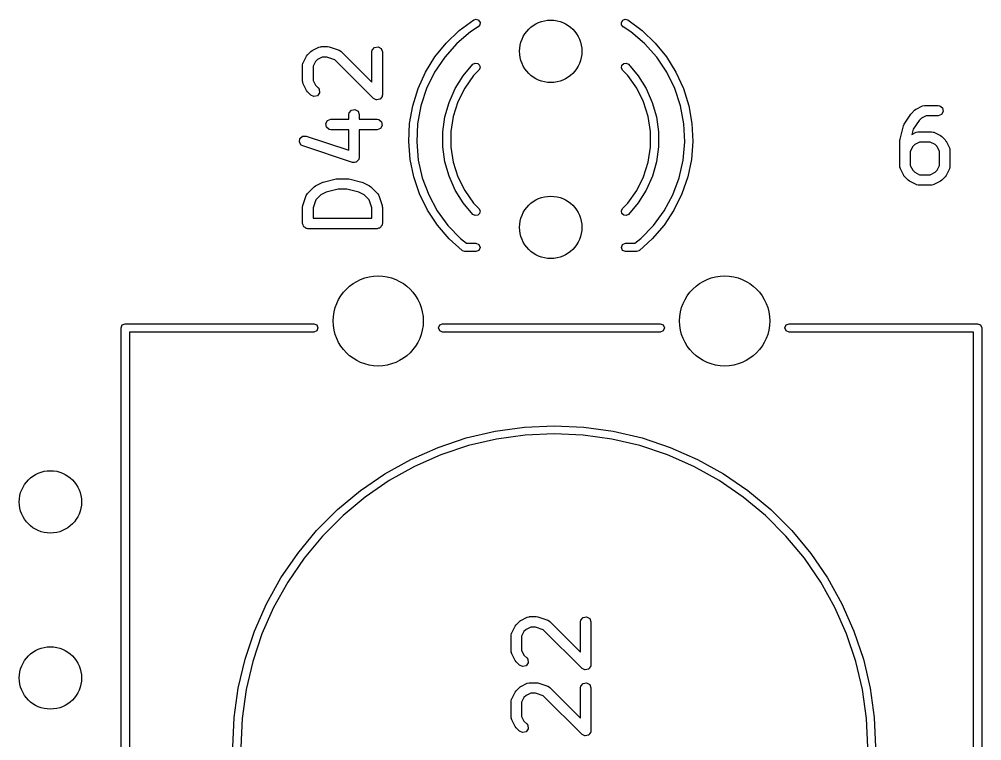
# Model space of a CAD drawing. Extents: x 36 to 247, y -101 to -40.
# Drawn here: x 103.38 to 117.27, y -82.62 to -72.21 of the extents above; entities that cross this region are included whole.
import ezdxf

# ---------------------------------------------------------------- set-up
doc = ezdxf.new("R2010")
doc.units = 0
doc.layers.add('BLACK', color=7, linetype='CONTINUOUS')

msp = doc.modelspace()

# ---------------------------------------------------------------- linework, layer by layer
at = {"layer": 'BLACK', "linetype": 'CONTINUOUS'}
for p, q in [((109.730254, -72.371317), (109.938872, -72.217244)), ((109.938871, -72.217243), (109.974719, -72.207757)), ((109.938872, -72.217244), (109.938871, -72.217243)), ((109.974719, -72.207757), (110.009297, -72.221155)), ((110.009297, -72.221155), (110.029396, -72.252317)), ((112.070604, -72.252317), (112.090703, -72.221155)), ((112.090703, -72.221155), (112.125281, -72.207757)), ((112.125281, -72.207757), (112.161129, -72.217243)), ((112.161129, -72.217243), (112.161128, -72.217244)), ((112.161128, -72.217244), (112.369746, -72.371317)), ((110.003913, -72.318088), (109.893711, -72.38909)), ((110.027339, -72.289342), (110.003913, -72.318087)), ((110.003913, -72.318087), (110.003913, -72.318088)), ((110.029396, -72.252317), (110.027339, -72.289342)), ((112.072661, -72.289342), (112.070604, -72.252317)), ((112.096087, -72.318087), (112.072661, -72.289342)), ((112.096087, -72.318088), (112.096087, -72.318087)), ((112.206289, -72.38909), (112.096087, -72.318088)), ((109.542758, -72.550497), (109.730254, -72.371317)), ((109.893711, -72.38909), (109.694615, -72.55969)), ((112.405385, -72.55969), (112.206289, -72.38909)), ((112.369746, -72.371317), (112.557242, -72.550497)), ((107.606516, -72.658632), (107.701754, -72.611013)), ((107.701754, -72.611013), (107.72672, -72.603587)), ((107.72672, -72.603587), (107.731081, -72.604628)), ((107.731081, -72.604628), (107.735295, -72.603095)), ((107.735295, -72.603095), (107.830533, -72.603095)), ((107.830533, -72.603095), (107.852615, -72.606988)), ((107.852615, -72.606988), (107.85425, -72.606944)), ((107.85425, -72.606944), (107.997107, -72.654563)), ((108.474342, -72.652443), (108.507319, -72.613143)), ((108.507319, -72.613143), (108.557843, -72.604234)), ((108.557843, -72.604234), (108.602272, -72.629886)), ((108.602272, -72.629886), (108.619819, -72.678095)), ((109.379386, -72.751916), (109.542758, -72.550497)), ((109.694615, -72.55969), (109.520416, -72.755645)), ((112.579584, -72.755645), (112.405385, -72.55969)), ((112.557242, -72.550497), (112.720614, -72.751916)), ((107.477737, -72.83503), (107.525356, -72.739792)), ((107.525356, -72.739792), (107.538714, -72.721781)), ((107.538714, -72.721781), (107.539405, -72.7203)), ((107.539405, -72.7203), (107.587024, -72.672681)), ((107.587024, -72.672681), (107.60539, -72.659821)), ((107.60539, -72.659821), (107.606516, -72.658632)), ((107.753, -72.753095), (107.684484, -72.787353)), ((107.818363, -72.753095), (107.753, -72.753095)), ((107.932876, -72.791266), (107.818363, -72.753095)), ((107.997107, -72.654563), (108.020012, -72.666965)), ((108.020012, -72.666965), (108.022359, -72.670786)), ((108.022359, -72.670786), (108.026423, -72.672681)), ((108.026423, -72.672681), (108.469819, -73.116076)), ((108.469819, -72.678095), (108.474342, -72.652443)), ((108.469819, -73.116076), (108.469819, -72.678095)), ((108.619819, -72.678095), (108.619819, -73.297142)), ((109.242751, -72.97235), (109.379386, -72.751916)), ((109.520416, -72.755645), (109.374314, -72.973355)), ((112.725686, -72.973355), (112.579584, -72.755645)), ((112.720614, -72.751916), (112.857249, -72.97235)), ((107.469819, -72.868571), (107.474342, -72.842919)), ((107.469819, -73.106666), (107.469819, -72.868571)), ((107.474342, -72.842919), (107.477224, -72.839483)), ((107.477224, -72.839483), (107.477737, -72.83503)), ((107.654077, -72.81776), (107.619819, -72.886276)), ((107.619819, -72.886276), (107.619819, -73.088961)), ((107.684484, -72.787353), (107.654077, -72.81776)), ((108.491786, -73.350175), (107.932876, -72.791266)), ((109.787352, -73.023858), (109.92697, -72.857225)), ((109.92697, -72.857225), (109.959697, -72.83979)), ((109.959697, -72.83979), (109.996422, -72.844921)), ((109.996422, -72.844921), (110.023117, -72.87066)), ((110.029586, -72.907173), (110.013356, -72.940515)), ((110.023117, -72.87066), (110.029586, -72.907173)), ((112.070414, -72.907173), (112.076883, -72.87066)), ((112.086644, -72.940515), (112.070414, -72.907173)), ((112.076883, -72.87066), (112.103578, -72.844921)), ((112.103578, -72.844921), (112.140303, -72.83979)), ((112.140303, -72.83979), (112.17303, -72.857225)), ((112.17303, -72.857225), (112.312648, -73.023858)), ((109.135041, -73.20827), (109.242751, -72.97235)), ((109.374314, -72.973355), (109.258993, -73.208822)), ((109.672253, -73.208282), (109.787352, -73.023858)), ((109.936546, -73.020196), (109.809065, -73.20115)), ((110.013357, -72.940516), (109.936546, -73.020196)), ((110.013356, -72.940515), (110.013357, -72.940516)), ((112.086643, -72.940516), (112.086644, -72.940515)), ((112.163454, -73.020196), (112.086643, -72.940516)), ((112.290935, -73.20115), (112.163454, -73.020196)), ((112.312648, -73.023858), (112.427747, -73.208282)), ((112.841007, -73.208822), (112.725686, -72.973355)), ((112.857249, -72.97235), (112.964959, -73.20827)), ((107.471352, -73.110879), (107.469819, -73.106666)), ((107.470311, -73.11524), (107.471352, -73.110879)), ((107.477737, -73.140207), (107.470311, -73.11524)), ((107.525356, -73.235445), (107.477737, -73.140207)), ((107.619819, -73.088961), (107.654077, -73.157477)), ((107.654077, -73.157477), (107.69309, -73.19649)), ((107.69309, -73.19649), (107.70803, -73.217827)), ((107.526545, -73.23657), (107.525356, -73.235445)), ((107.539405, -73.254937), (107.526545, -73.23657)), ((107.587024, -73.302556), (107.539405, -73.254937)), ((107.63352, -73.324237), (107.587024, -73.302556)), ((107.683075, -73.31096), (107.63352, -73.324237)), ((107.712501, -73.268934), (107.683075, -73.31096)), ((107.70803, -73.217827), (107.712501, -73.268934)), ((108.615296, -73.322794), (108.600785, -73.340087)), ((108.616104, -73.318209), (108.615296, -73.322794)), ((108.617264, -73.316553), (108.616104, -73.318209)), ((108.619819, -73.297142), (108.616976, -73.313264)), ((108.616976, -73.313264), (108.617264, -73.316553)), ((109.05798, -73.455902), (109.135041, -73.20827)), ((109.258993, -73.208822), (109.176572, -73.457721)), ((109.583911, -73.406916), (109.672253, -73.208282)), ((109.809065, -73.20115), (109.710733, -73.399459)), ((112.389267, -73.399459), (112.290935, -73.20115)), ((112.427747, -73.208282), (112.516089, -73.406916)), ((112.923428, -73.457721), (112.841007, -73.208822)), ((112.964959, -73.20827), (113.04202, -73.455902)), ((108.512239, -73.359712), (108.491786, -73.350175)), ((108.531795, -73.371003), (108.512239, -73.359712)), ((108.535175, -73.370406), (108.531795, -73.371003)), ((108.538283, -73.371856), (108.535175, -73.370406)), ((108.560085, -73.366014), (108.538283, -73.371856)), ((108.582319, -73.362094), (108.560085, -73.366014)), ((108.584523, -73.359466), (108.582319, -73.362094)), ((108.587837, -73.358579), (108.584523, -73.359466)), ((108.600785, -73.340087), (108.587837, -73.358579)), ((109.0128, -73.711282), (109.05798, -73.455902)), ((109.176572, -73.457721), (109.128564, -73.715478)), ((109.524039, -73.615902), (109.583911, -73.406916)), ((109.710733, -73.399459), (109.643861, -73.610465)), ((112.456139, -73.610465), (112.389267, -73.399459)), ((112.516089, -73.406916), (112.575961, -73.615902)), ((112.971436, -73.715478), (112.923428, -73.457721)), ((113.04202, -73.455902), (113.0872, -73.711282)), ((116.321221, -73.505356), (116.416459, -73.457737)), ((116.416459, -73.457737), (116.441425, -73.450311)), ((116.441425, -73.450311), (116.445786, -73.451352)), ((116.445786, -73.451352), (116.45, -73.449819)), ((116.45, -73.449819), (116.640476, -73.449819)), ((116.640476, -73.449819), (116.666128, -73.454342)), ((116.666128, -73.454342), (116.705428, -73.487319)), ((108.136485, -73.582857), (108.141008, -73.557205)), ((108.136485, -73.650714), (108.136485, -73.582857)), ((108.141008, -73.557205), (108.173985, -73.517905)), ((108.173985, -73.517905), (108.224509, -73.508996)), ((108.224509, -73.508996), (108.268938, -73.534648)), ((108.268938, -73.534648), (108.286485, -73.582857)), ((108.286485, -73.582857), (108.286485, -73.650714)), ((109.493801, -73.831182), (109.524039, -73.615902)), ((109.643861, -73.610465), (109.610019, -73.829212)), ((112.489981, -73.829212), (112.456139, -73.610465)), ((112.575961, -73.615902), (112.606199, -73.831182)), ((116.149501, -73.721311), (116.244739, -73.578454)), ((116.244739, -73.578454), (116.252633, -73.570189)), ((116.252633, -73.570189), (116.25411, -73.567024)), ((116.25411, -73.567024), (116.301729, -73.519405)), ((116.301729, -73.519405), (116.320095, -73.506545)), ((116.320095, -73.506545), (116.321221, -73.505356)), ((116.467705, -73.599819), (116.399189, -73.634077)), ((116.640476, -73.599819), (116.467705, -73.599819)), ((116.688685, -73.582272), (116.640476, -73.599819)), ((116.714337, -73.537843), (116.688685, -73.582272)), ((116.705428, -73.487319), (116.714337, -73.537843)), ((107.804291, -73.71269), (107.829943, -73.668261)), ((107.8132, -73.763214), (107.804291, -73.71269)), ((107.829943, -73.668261), (107.878152, -73.650714)), ((107.878152, -73.650714), (108.136485, -73.650714)), ((108.286485, -73.650714), (108.544819, -73.650714)), ((108.544819, -73.650714), (108.570471, -73.655237)), ((108.570471, -73.655237), (108.609771, -73.688214)), ((108.61868, -73.738738), (108.593028, -73.783167)), ((108.609771, -73.688214), (108.61868, -73.738738)), ((109.000225, -73.970323), (109.0128, -73.711282)), ((109.128564, -73.715478), (109.115852, -73.97736)), ((112.984148, -73.97736), (112.971436, -73.715478)), ((113.0872, -73.711282), (113.099775, -73.970323)), ((116.091525, -73.9352), (116.139144, -73.744724)), ((116.139144, -73.744724), (116.149398, -73.721732)), ((116.149398, -73.721732), (116.149501, -73.721311)), ((116.365427, -73.667838), (116.281515, -73.793707)), ((116.399189, -73.634077), (116.365427, -73.667838)), ((107.431248, -73.928096), (107.469633, -73.894059)), ((107.469633, -73.894059), (107.520917, -73.892658)), ((107.520917, -73.892658), (108.136485, -74.097847)), ((107.8525, -73.796191), (107.8132, -73.763214)), ((107.878152, -73.800714), (107.8525, -73.796191)), ((108.136485, -73.800714), (107.878152, -73.800714)), ((108.136485, -74.097847), (108.136485, -73.800714)), ((108.544819, -73.800714), (108.286485, -73.800714)), ((108.286485, -73.800714), (108.286485, -74.201904)), ((108.593028, -73.783167), (108.544819, -73.800714)), ((109.493784, -74.048575), (109.493801, -73.831182)), ((109.610019, -73.829212), (109.610001, -74.050562)), ((112.489999, -74.050562), (112.489981, -73.829212)), ((112.606199, -73.831182), (112.606216, -74.048575)), ((116.281515, -73.793707), (116.262991, -73.867804)), ((116.262991, -73.867804), (116.321221, -73.838689)), ((116.321221, -73.838689), (116.346187, -73.831263)), ((116.346187, -73.831263), (116.350548, -73.832304)), ((116.350548, -73.832304), (116.354762, -73.830771)), ((116.354762, -73.830771), (116.545238, -73.830771)), ((116.545238, -73.830771), (116.57089, -73.835294)), ((116.57089, -73.835294), (116.574325, -73.838176)), ((116.574325, -73.838176), (116.578779, -73.838689)), ((116.578779, -73.838689), (116.674017, -73.886308)), ((116.674017, -73.886308), (116.692027, -73.899666)), ((107.423723, -73.978845), (107.431248, -73.928096)), ((107.450578, -74.022557), (107.423723, -73.978845)), ((107.473483, -74.03496), (107.450578, -74.022557)), ((109.020457, -74.228878), (109.000225, -73.970323)), ((109.115852, -73.97736), (109.138668, -74.238555)), ((112.961332, -74.238555), (112.984148, -73.97736)), ((113.099775, -73.970323), (113.079543, -74.228878)), ((116.089286, -73.95339), (116.091885, -73.938648)), ((116.089286, -74.334342), (116.089286, -73.95339)), ((116.091885, -73.938648), (116.091525, -73.9352)), ((116.303951, -74.015029), (116.273544, -74.045436)), ((116.372467, -73.980771), (116.303951, -74.015029)), ((116.527533, -73.980771), (116.372467, -73.980771)), ((116.596049, -74.015029), (116.527533, -73.980771)), ((116.626456, -74.045436), (116.596049, -74.015029)), ((116.692027, -73.899666), (116.693509, -73.900357)), ((116.693509, -73.900357), (116.741128, -73.947976)), ((116.741128, -73.947976), (116.753987, -73.966342)), ((116.753987, -73.966342), (116.755177, -73.967468)), ((116.755177, -73.967468), (116.802796, -74.062706)), ((108.187767, -74.273055), (107.473483, -74.03496)), ((109.523988, -74.263859), (109.493784, -74.048575)), ((109.610001, -74.050562), (109.643809, -74.269315)), ((112.456191, -74.269315), (112.489999, -74.050562)), ((112.606216, -74.048575), (112.576012, -74.263859)), ((116.273544, -74.045436), (116.239286, -74.113952)), ((116.239286, -74.113952), (116.239286, -74.316637)), ((116.660714, -74.113952), (116.626456, -74.045436)), ((116.660714, -74.316637), (116.660714, -74.113952)), ((116.802796, -74.062706), (116.810222, -74.087672)), ((116.810222, -74.087672), (116.80918, -74.092033)), ((116.80918, -74.092033), (116.810714, -74.096247)), ((116.810714, -74.096247), (116.810714, -74.334342)), ((108.193496, -74.272898), (108.187767, -74.273055)), ((108.198461, -74.275765), (108.193496, -74.272898)), ((108.218607, -74.272212), (108.198461, -74.275765)), ((108.239051, -74.271654), (108.218607, -74.272212)), ((108.243339, -74.267851), (108.239051, -74.271654)), ((108.248985, -74.266856), (108.243339, -74.267851)), ((108.262134, -74.251185), (108.248985, -74.266856)), ((108.277437, -74.237616), (108.262134, -74.251185)), ((108.278277, -74.231946), (108.277437, -74.237616)), ((108.281962, -74.227556), (108.278277, -74.231946)), ((108.286485, -74.201904), (108.281962, -74.227556)), ((109.073171, -74.48281), (109.020457, -74.228878)), ((109.138668, -74.238555), (109.196594, -74.494266)), ((109.583827, -74.472855), (109.523988, -74.263859)), ((109.643809, -74.269315), (109.710649, -74.480332)), ((112.389351, -74.480332), (112.456191, -74.269315)), ((112.576012, -74.263859), (112.516173, -74.472855)), ((112.903406, -74.494266), (112.961332, -74.238555)), ((113.079543, -74.228878), (113.026829, -74.48281)), ((116.090819, -74.338555), (116.089286, -74.334342)), ((116.089778, -74.342916), (116.090819, -74.338555)), ((116.097204, -74.367883), (116.089778, -74.342916)), ((116.144823, -74.463121), (116.097204, -74.367883)), ((116.239286, -74.316637), (116.273544, -74.385153)), ((116.273544, -74.385153), (116.303951, -74.415561)), ((116.303951, -74.415561), (116.372467, -74.449819)), ((116.372467, -74.449819), (116.527533, -74.449819)), ((116.527533, -74.449819), (116.596048, -74.415561)), ((116.596048, -74.415561), (116.626455, -74.385153)), ((116.626455, -74.385153), (116.660714, -74.316637)), ((116.802796, -74.367883), (116.755177, -74.463121)), ((116.803308, -74.363429), (116.802796, -74.367883)), ((116.806191, -74.359994), (116.803308, -74.363429)), ((116.810714, -74.334342), (116.806191, -74.359994)), ((107.654135, -74.611013), (107.749373, -74.563394)), ((107.749373, -74.563394), (107.761779, -74.559703)), ((107.761779, -74.559703), (107.764724, -74.557715)), ((107.764724, -74.557715), (107.9552, -74.510096)), ((107.9552, -74.510096), (107.970132, -74.509042)), ((107.970132, -74.509042), (107.97339, -74.507857)), ((107.97339, -74.507857), (108.116247, -74.507857)), ((108.116247, -74.507857), (108.130988, -74.510456)), ((108.130988, -74.510456), (108.134437, -74.510096)), ((108.134437, -74.510096), (108.324913, -74.557715)), ((108.324913, -74.557715), (108.336735, -74.562987)), ((108.336735, -74.562987), (108.340264, -74.563394)), ((108.340264, -74.563394), (108.435502, -74.611013)), ((109.157524, -74.728054), (109.073171, -74.48281)), ((109.196594, -74.494266), (109.288565, -74.739796)), ((109.672139, -74.671502), (109.583827, -74.472855)), ((109.710649, -74.480332), (109.808949, -74.678656)), ((112.291051, -74.678656), (112.389351, -74.480332)), ((112.516173, -74.472855), (112.427861, -74.671502)), ((112.811435, -74.739796), (112.903406, -74.494266)), ((113.026829, -74.48281), (112.942476, -74.728054)), ((116.146011, -74.464246), (116.144823, -74.463121)), ((116.158871, -74.482612), (116.146011, -74.464246)), ((116.20649, -74.530232), (116.158871, -74.482612)), ((116.207971, -74.530922), (116.20649, -74.530232)), ((116.225983, -74.544282), (116.207971, -74.530922)), ((116.321221, -74.591901), (116.225983, -74.544282)), ((116.674017, -74.544282), (116.578779, -74.591901)), ((116.675141, -74.543094), (116.674017, -74.544282)), ((116.69351, -74.530232), (116.675141, -74.543094)), ((116.741128, -74.482613), (116.69351, -74.530232)), ((116.741818, -74.481131), (116.741128, -74.482613)), ((116.755177, -74.463121), (116.741818, -74.481131)), ((107.521287, -74.749616), (107.533689, -74.726711)), ((107.533689, -74.726711), (107.53751, -74.724363)), ((107.53751, -74.724363), (107.539405, -74.7203)), ((107.539405, -74.7203), (107.634643, -74.625062)), ((107.634643, -74.625062), (107.653011, -74.612199)), ((107.653011, -74.612199), (107.654135, -74.611013)), ((107.80909, -74.70124), (107.732103, -74.739734)), ((107.982624, -74.657857), (107.80909, -74.70124)), ((108.107013, -74.657857), (107.982624, -74.657857)), ((108.280547, -74.70124), (108.107013, -74.657857)), ((108.357534, -74.739734), (108.280547, -74.70124)), ((108.435502, -74.611013), (108.453512, -74.624371)), ((108.453512, -74.624371), (108.454994, -74.625062)), ((108.454994, -74.625062), (108.550233, -74.7203)), ((108.550233, -74.7203), (108.565174, -74.741637)), ((109.272165, -74.960685), (109.157524, -74.728054)), ((109.787208, -74.855944), (109.672139, -74.671502)), ((109.808949, -74.678656), (109.936402, -74.85963)), ((112.163598, -74.85963), (112.291051, -74.678656)), ((112.427861, -74.671502), (112.312792, -74.855944)), ((112.942476, -74.728054), (112.827835, -74.960685)), ((116.325674, -74.592413), (116.321221, -74.591901)), ((116.32911, -74.595296), (116.325674, -74.592413)), ((116.354762, -74.599819), (116.32911, -74.595296)), ((116.545238, -74.599819), (116.354762, -74.599819)), ((116.549451, -74.598285), (116.545238, -74.599819)), ((116.553812, -74.599327), (116.549451, -74.598285)), ((116.578779, -74.591901), (116.553812, -74.599327)), ((107.473668, -74.892473), (107.521287, -74.749616)), ((107.65799, -74.813846), (107.619819, -74.92836)), ((107.732103, -74.739734), (107.65799, -74.813846)), ((108.431648, -74.813847), (108.357534, -74.739734)), ((108.469819, -74.92836), (108.431648, -74.813847)), ((108.565174, -74.741637), (108.565564, -74.746105)), ((108.565564, -74.746105), (108.568351, -74.749616)), ((108.568351, -74.749616), (108.61597, -74.892472)), ((109.288565, -74.739796), (109.412893, -74.970634)), ((109.926801, -75.022599), (109.787208, -74.855944)), ((109.936402, -74.85963), (110.013201, -74.939322)), ((112.086799, -74.939322), (112.163598, -74.85963)), ((112.312792, -74.855944), (112.173199, -75.022599)), ((112.687107, -74.970634), (112.811435, -74.739796)), ((107.469819, -74.91619), (107.473712, -74.894107)), ((107.469819, -75.154285), (107.469819, -74.91619)), ((107.473712, -74.894107), (107.473668, -74.892473)), ((107.619819, -74.92836), (107.619819, -75.079285)), ((108.469819, -75.079285), (108.469819, -74.92836)), ((108.61597, -74.892472), (108.619259, -74.914652)), ((108.619259, -74.914652), (108.619819, -74.91619)), ((108.619819, -74.91619), (108.619819, -75.154285)), ((109.41526, -75.176981), (109.272165, -74.960685)), ((109.412893, -74.970634), (109.567293, -75.18254)), ((110.013201, -74.939322), (110.0132, -74.939323)), ((110.0132, -74.939323), (110.029424, -74.972667)), ((110.029424, -74.972667), (110.02295, -75.00918)), ((112.070576, -74.972667), (112.0868, -74.939323)), ((112.07705, -75.00918), (112.070576, -74.972667)), ((112.0868, -74.939323), (112.086799, -74.939322)), ((112.532707, -75.18254), (112.687107, -74.970634)), ((112.827835, -74.960685), (112.68474, -75.176981)), ((107.619819, -75.079285), (108.469819, -75.079285)), ((109.959525, -75.04004), (109.9268, -75.022599)), ((109.9268, -75.022599), (109.926801, -75.022599)), ((109.996251, -75.034914), (109.959525, -75.04004)), ((110.02295, -75.00918), (109.996251, -75.034914)), ((112.103749, -75.034914), (112.07705, -75.00918)), ((112.140475, -75.04004), (112.103749, -75.034914)), ((112.1732, -75.022599), (112.140475, -75.04004)), ((112.173199, -75.022599), (112.1732, -75.022599)), ((107.476482, -75.172593), (107.469819, -75.154285)), ((107.479867, -75.191785), (107.476482, -75.172593)), ((107.485051, -75.196135), (107.479867, -75.191785)), ((107.487366, -75.202494), (107.485051, -75.196135)), ((107.504239, -75.212236), (107.487366, -75.202494)), ((107.519167, -75.224762), (107.504239, -75.212236)), ((107.528909, -75.226479), (107.519167, -75.224762)), ((107.531795, -75.228146), (107.528909, -75.226479)), ((107.535077, -75.227567), (107.531795, -75.228146)), ((107.544819, -75.229285), (107.535077, -75.227567)), ((108.544819, -75.229285), (107.544819, -75.229285)), ((108.563127, -75.222621), (108.544819, -75.229285)), ((108.582319, -75.219237), (108.563127, -75.222621)), ((108.586669, -75.214052), (108.582319, -75.219237)), ((108.593028, -75.211738), (108.586669, -75.214052)), ((108.60277, -75.194864), (108.593028, -75.211738)), ((108.615296, -75.179937), (108.60277, -75.194864)), ((108.617013, -75.170194), (108.615296, -75.179937)), ((108.61868, -75.167309), (108.617013, -75.170194)), ((108.619819, -75.154285), (108.618101, -75.164026)), ((108.618101, -75.164026), (108.61868, -75.167309)), ((109.584519, -75.373479), (109.41526, -75.176981)), ((109.567293, -75.18254), (109.748929, -75.371622)), ((112.351071, -75.371622), (112.532707, -75.18254)), ((112.68474, -75.176981), (112.515481, -75.373479)), ((109.771251, -75.541646), (109.584519, -75.373479)), ((109.748929, -75.371622), (109.835351, -75.44)), ((112.264649, -75.44), (112.351071, -75.371622)), ((112.515481, -75.373479), (112.328748, -75.541646)), ((109.771574, -75.542426), (109.771251, -75.541646)), ((109.772578, -75.542841), (109.771574, -75.542426)), ((109.777233, -75.547034), (109.772578, -75.542841)), ((109.777232, -75.547035), (109.777233, -75.547034)), ((109.811993, -75.559948), (109.777232, -75.547035)), ((109.813116, -75.559633), (109.811993, -75.559948)), ((109.814, -75.56), (109.813116, -75.559633)), ((109.97, -75.56), (109.814, -75.56)), ((109.835351, -75.44), (109.97, -75.44)), ((109.97, -75.44), (110.012426, -75.457574)), ((110.012426, -75.542426), (109.97, -75.56)), ((110.012426, -75.457574), (110.03, -75.5)), ((110.03, -75.5), (110.012426, -75.542426)), ((112.07, -75.5), (112.087574, -75.457574)), ((112.087574, -75.542426), (112.07, -75.5)), ((112.087574, -75.457574), (112.13, -75.44)), ((112.13, -75.56), (112.087574, -75.542426)), ((112.13, -75.44), (112.264649, -75.44)), ((112.286, -75.56), (112.13, -75.56)), ((112.286883, -75.559633), (112.286, -75.56)), ((112.288007, -75.559948), (112.286883, -75.559633)), ((112.322768, -75.547035), (112.288007, -75.559948)), ((112.327421, -75.542841), (112.322767, -75.547034)), ((112.322767, -75.547034), (112.322768, -75.547035)), ((112.328426, -75.542426), (112.327421, -75.542841)), ((112.328748, -75.541646), (112.328426, -75.542426)), ((104.85, -76.66), (104.867574, -76.617574)), ((104.85, -88.96), (104.85, -76.66)), ((104.867574, -76.617574), (104.91, -76.6)), ((104.91, -76.6), (107.63, -76.6)), ((107.63, -76.6), (107.672426, -76.617574)), ((107.672426, -76.617574), (107.69, -76.66)), ((107.69, -76.66), (107.672426, -76.702426)), ((109.43, -76.66), (109.447574, -76.617574)), ((109.447574, -76.702426), (109.43, -76.66)), ((109.447574, -76.617574), (109.49, -76.6)), ((109.49, -76.6), (112.63, -76.6)), ((112.63, -76.6), (112.672426, -76.617574)), ((112.672426, -76.617574), (112.69, -76.66)), ((112.69, -76.66), (112.672426, -76.702426)), ((114.43, -76.66), (114.447574, -76.617574)), ((114.447574, -76.702426), (114.43, -76.66)), ((114.447574, -76.617574), (114.49, -76.6)), ((114.49, -76.6), (117.21, -76.6)), ((117.21, -76.6), (117.252426, -76.617574)), ((117.252426, -76.617574), (117.27, -76.66)), ((117.27, -76.66), (117.27, -88.96)), ((107.63, -76.72), (104.97, -76.72)), ((104.97, -76.72), (104.97, -88.9)), ((107.672426, -76.702426), (107.63, -76.72)), ((109.49, -76.72), (109.447574, -76.702426)), ((112.63, -76.72), (109.49, -76.72)), ((112.672426, -76.702426), (112.63, -76.72)), ((114.49, -76.72), (114.447574, -76.702426)), ((117.15, -76.72), (114.49, -76.72)), ((117.15, -88.9), (117.15, -76.72)), ((109.830464, -78.248043), (110.247577, -78.149939)), ((110.247577, -78.149939), (110.671962, -78.090739)), ((110.671962, -78.090739), (111.1, -78.07095)), ((111.1, -78.186123), (110.682589, -78.205421)), ((111.1, -78.07095), (111.528038, -78.090739)), ((111.517411, -78.205421), (111.1, -78.186123)), ((111.528038, -78.090739), (111.952423, -78.149939)), ((111.952423, -78.149939), (112.369536, -78.248043)), ((109.424182, -78.384215), (109.830464, -78.248043)), ((110.26874, -78.263151), (109.861982, -78.358819)), ((110.682589, -78.205421), (110.26874, -78.263151)), ((111.93126, -78.263151), (111.517411, -78.205421)), ((112.338018, -78.358819), (111.93126, -78.263151)), ((112.369536, -78.248043), (112.775818, -78.384215)), ((109.032197, -78.557293), (109.424182, -78.384215)), ((109.861982, -78.358819), (109.465787, -78.49161)), ((112.734213, -78.49161), (112.338018, -78.358819)), ((112.775818, -78.384215), (113.167803, -78.557293)), ((108.657855, -78.7658), (109.032197, -78.557293)), ((109.465787, -78.49161), (109.083535, -78.660391)), ((113.116465, -78.660391), (112.734213, -78.49161)), ((113.167803, -78.557293), (113.542145, -78.7658)), ((109.083535, -78.660391), (108.718486, -78.863722)), ((113.481514, -78.863722), (113.116465, -78.660391)), ((108.304348, -79.007958), (108.657855, -78.7658)), ((108.718486, -78.863722), (108.373755, -79.099868)), ((113.826245, -79.099868), (113.481514, -78.863722)), ((113.542145, -78.7658), (113.895652, -79.007958)), ((107.974692, -79.281701), (108.304348, -79.007958)), ((113.895652, -79.007958), (114.225308, -79.281701)), ((108.373755, -79.099868), (108.052284, -79.366815)), ((114.147716, -79.366815), (113.826245, -79.099868)), ((107.671701, -79.584692), (107.974692, -79.281701)), ((114.225308, -79.281701), (114.528299, -79.584692)), ((108.052284, -79.366815), (107.756815, -79.662284)), ((114.443185, -79.662284), (114.147716, -79.366815)), ((107.397958, -79.914348), (107.671701, -79.584692)), ((114.528299, -79.584692), (114.802042, -79.914348)), ((107.756815, -79.662284), (107.489868, -79.983755)), ((114.710132, -79.983755), (114.443185, -79.662284)), ((107.1558, -80.267855), (107.397958, -79.914348)), ((107.489868, -79.983755), (107.253722, -80.328486)), ((114.946278, -80.328486), (114.710132, -79.983755)), ((114.802042, -79.914348), (115.0442, -80.267855)), ((106.947293, -80.642197), (107.1558, -80.267855)), ((115.0442, -80.267855), (115.252707, -80.642197)), ((107.253722, -80.328486), (107.050391, -80.693535)), ((115.149609, -80.693535), (114.946278, -80.328486)), ((106.774215, -81.034182), (106.947293, -80.642197)), ((107.050391, -80.693535), (106.88161, -81.075787)), ((115.31839, -81.075787), (115.149609, -80.693535)), ((115.252707, -80.642197), (115.425785, -81.034182)), ((110.616516, -80.881013), (110.711754, -80.833394)), ((110.711754, -80.833394), (110.73672, -80.825968)), ((110.73672, -80.825968), (110.741081, -80.827009)), ((110.741081, -80.827009), (110.745295, -80.825476)), ((110.745295, -80.825476), (110.840533, -80.825476)), ((110.840533, -80.825476), (110.862615, -80.829369)), ((110.862615, -80.829369), (110.86425, -80.829325)), ((110.86425, -80.829325), (111.007107, -80.876944)), ((111.484342, -80.874824), (111.517319, -80.835524)), ((111.517319, -80.835524), (111.567843, -80.826615)), ((111.567843, -80.826615), (111.612272, -80.852267)), ((110.487737, -81.057411), (110.535356, -80.962173)), ((110.535356, -80.962173), (110.548714, -80.944162)), ((110.548714, -80.944162), (110.549405, -80.942681)), ((110.549405, -80.942681), (110.597024, -80.895062)), ((110.597024, -80.895062), (110.61539, -80.882202)), ((110.61539, -80.882202), (110.616516, -80.881013)), ((110.763, -80.975476), (110.694484, -81.009734)), ((110.828363, -80.975476), (110.763, -80.975476)), ((110.942876, -81.013647), (110.828363, -80.975476)), ((111.007107, -80.876944), (111.030012, -80.889346)), ((111.030012, -80.889346), (111.032359, -80.893167)), ((111.032359, -80.893167), (111.036423, -80.895062)), ((111.036423, -80.895062), (111.479819, -81.338457)), ((111.479819, -80.900476), (111.484342, -80.874824)), ((111.479819, -81.338457), (111.479819, -80.900476)), ((111.612272, -80.852267), (111.629819, -80.900476)), ((111.629819, -80.900476), (111.629819, -81.519523)), ((106.638043, -81.440464), (106.774215, -81.034182)), ((106.88161, -81.075787), (106.748819, -81.471982)), ((110.479819, -81.090952), (110.484342, -81.0653)), ((110.479819, -81.329047), (110.479819, -81.090952)), ((110.484342, -81.0653), (110.487224, -81.061864)), ((110.487224, -81.061864), (110.487737, -81.057411)), ((110.664077, -81.040141), (110.629819, -81.108657)), ((110.629819, -81.108657), (110.629819, -81.311342)), ((110.694484, -81.009734), (110.664077, -81.040141)), ((111.501786, -81.572556), (110.942876, -81.013647)), ((115.451181, -81.471982), (115.31839, -81.075787)), ((115.425785, -81.034182), (115.561957, -81.440464)), ((110.481352, -81.33326), (110.479819, -81.329047)), ((110.480311, -81.337621), (110.481352, -81.33326)), ((110.487737, -81.362588), (110.480311, -81.337621)), ((110.535356, -81.457826), (110.487737, -81.362588)), ((110.629819, -81.311342), (110.664077, -81.379858)), ((110.664077, -81.379858), (110.70309, -81.418871)), ((106.539939, -81.857577), (106.638043, -81.440464)), ((106.748819, -81.471982), (106.653151, -81.87874)), ((110.536545, -81.458951), (110.535356, -81.457826)), ((110.549405, -81.477318), (110.536545, -81.458951)), ((110.597024, -81.524937), (110.549405, -81.477318)), ((110.64352, -81.546618), (110.597024, -81.524937)), ((110.693075, -81.533341), (110.64352, -81.546618)), ((110.722501, -81.491315), (110.693075, -81.533341)), ((110.70309, -81.418871), (110.71803, -81.440208)), ((110.71803, -81.440208), (110.722501, -81.491315)), ((111.629819, -81.519523), (111.626976, -81.535645)), ((115.546849, -81.87874), (115.451181, -81.471982)), ((115.561957, -81.440464), (115.660061, -81.857577)), ((111.522239, -81.582093), (111.501786, -81.572556)), ((111.541795, -81.593384), (111.522239, -81.582093)), ((111.545175, -81.592787), (111.541795, -81.593384)), ((111.548283, -81.594237), (111.545175, -81.592787)), ((111.570085, -81.588395), (111.548283, -81.594237)), ((111.592319, -81.584475), (111.570085, -81.588395)), ((111.594523, -81.581847), (111.592319, -81.584475)), ((111.597837, -81.58096), (111.594523, -81.581847)), ((111.610785, -81.562468), (111.597837, -81.58096)), ((111.625296, -81.545175), (111.610785, -81.562468)), ((111.626104, -81.54059), (111.625296, -81.545175)), ((111.627264, -81.538934), (111.626104, -81.54059)), ((111.626976, -81.535645), (111.627264, -81.538934)), ((110.616516, -81.833394), (110.711754, -81.785775)), ((110.711754, -81.785775), (110.73672, -81.778349)), ((110.73672, -81.778349), (110.741081, -81.77939)), ((110.741081, -81.77939), (110.745295, -81.777857)), ((110.745295, -81.777857), (110.840533, -81.777857)), ((110.840533, -81.777857), (110.862615, -81.78175)), ((110.862615, -81.78175), (110.86425, -81.781706)), ((110.86425, -81.781706), (111.007107, -81.829325)), ((111.484342, -81.827205), (111.517319, -81.787905)), ((111.517319, -81.787905), (111.567843, -81.778996)), ((111.567843, -81.778996), (111.612272, -81.804648)), ((111.612272, -81.804648), (111.629819, -81.852857)), ((106.480739, -82.281962), (106.539939, -81.857577)), ((106.653151, -81.87874), (106.595421, -82.292589)), ((110.487737, -82.009792), (110.535356, -81.914554)), ((110.535356, -81.914554), (110.548714, -81.896543)), ((110.548714, -81.896543), (110.549405, -81.895062)), ((110.549405, -81.895062), (110.597024, -81.847443)), ((110.597024, -81.847443), (110.61539, -81.834583)), ((110.61539, -81.834583), (110.616516, -81.833394)), ((110.763, -81.927857), (110.694484, -81.962115)), ((110.828363, -81.927857), (110.763, -81.927857)), ((110.942876, -81.966028), (110.828363, -81.927857)), ((111.007107, -81.829325), (111.030012, -81.841727)), ((111.030012, -81.841727), (111.032359, -81.845548)), ((111.032359, -81.845548), (111.036423, -81.847443)), ((111.036423, -81.847443), (111.479819, -82.290838)), ((111.479819, -81.852857), (111.484342, -81.827205)), ((111.479819, -82.290838), (111.479819, -81.852857)), ((111.629819, -81.852857), (111.629819, -82.471904)), ((115.604579, -82.292589), (115.546849, -81.87874)), ((115.660061, -81.857577), (115.719261, -82.281962)), ((110.479819, -82.043333), (110.484342, -82.017681)), ((110.479819, -82.281428), (110.479819, -82.043333)), ((110.484342, -82.017681), (110.487224, -82.014245)), ((110.487224, -82.014245), (110.487737, -82.009792)), ((110.664077, -81.992522), (110.629819, -82.061038)), ((110.629819, -82.061038), (110.629819, -82.263723)), ((110.694484, -81.962115), (110.664077, -81.992522)), ((111.501786, -82.524937), (110.942876, -81.966028)), ((106.46095, -82.71), (106.480739, -82.281962)), ((106.595421, -82.292589), (106.576123, -82.71)), ((110.481352, -82.285641), (110.479819, -82.281428)), ((110.480311, -82.290002), (110.481352, -82.285641)), ((110.487737, -82.314969), (110.480311, -82.290002)), ((110.535356, -82.410207), (110.487737, -82.314969)), ((110.629819, -82.263723), (110.664077, -82.332239)), ((110.664077, -82.332239), (110.70309, -82.371252)), ((115.623877, -82.71), (115.604579, -82.292589)), ((115.719261, -82.281962), (115.73905, -82.71)), ((110.536545, -82.411332), (110.535356, -82.410207)), ((110.549405, -82.429699), (110.536545, -82.411332)), ((110.597024, -82.477318), (110.549405, -82.429699)), ((110.64352, -82.498999), (110.597024, -82.477318)), ((110.693075, -82.485722), (110.64352, -82.498999)), ((110.722501, -82.443696), (110.693075, -82.485722)), ((110.70309, -82.371252), (110.71803, -82.392589)), ((110.71803, -82.392589), (110.722501, -82.443696)), ((111.625296, -82.497556), (111.610785, -82.514849)), ((111.626104, -82.492971), (111.625296, -82.497556)), ((111.627264, -82.491315), (111.626104, -82.492971)), ((111.629819, -82.471904), (111.626976, -82.488026)), ((111.626976, -82.488026), (111.627264, -82.491315)), ((111.522239, -82.534474), (111.501786, -82.524937)), ((111.541795, -82.545765), (111.522239, -82.534474)), ((111.545175, -82.545168), (111.541795, -82.545765)), ((111.548283, -82.546618), (111.545175, -82.545168)), ((111.570085, -82.540776), (111.548283, -82.546618)), ((111.592319, -82.536856), (111.570085, -82.540776)), ((111.594523, -82.534228), (111.592319, -82.536856)), ((111.597837, -82.533341), (111.594523, -82.534228)), ((111.610785, -82.514849), (111.597837, -82.533341))]:
    msp.add_line(p, q, dxfattribs=at)
at = {"layer": 'BLACK'}
for centre, radius in [((111.05, -72.67), 0.45), ((111.05, -75.21), 0.45), ((108.56, -76.56), 0.65), ((113.56, -76.56), 0.65), ((103.83, -79.17), 0.45), ((103.83, -81.71), 0.45)]:
    msp.add_circle(centre, radius, dxfattribs=at)

doc.saveas('drawing.dxf')
